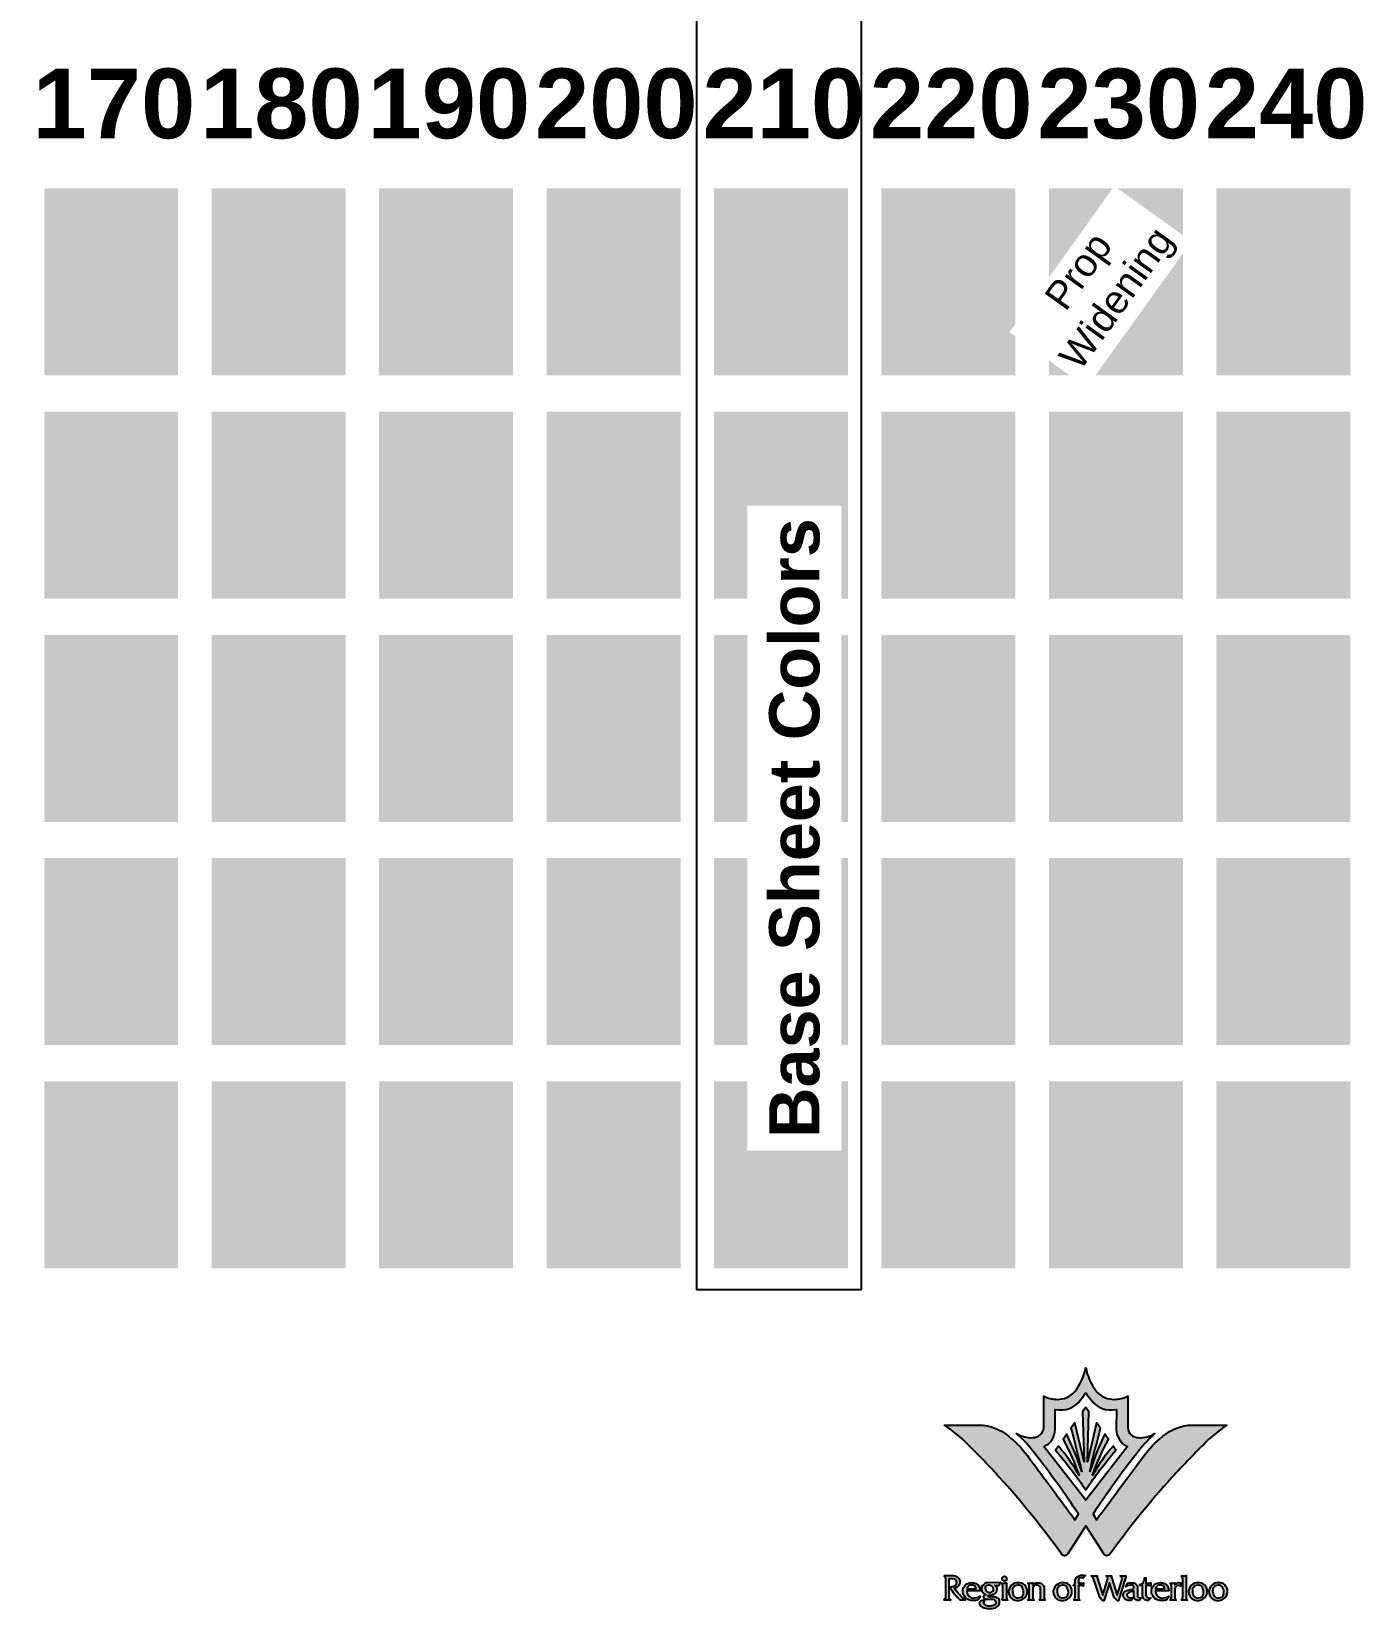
# Model space of a CAD drawing. Header units: inches. Extents: x -10 to 148, y -12 to 104.
# Drawn here: x 99.5 to 147.3, y -10.2 to 46.3 of the extents above; entities that cross this region are included whole.
import ezdxf
from ezdxf.enums import TextEntityAlignment as Align

# ---------------------------------------------------------------- set-up
doc = ezdxf.new("R2010")
doc.units = ezdxf.units.IN
doc.header["$MEASUREMENT"] = 0
for name, color, linetype in [('color blocks', 216, 'Continuous'), ('text', 216, 'Continuous'), ('text-half', 216, 'Continuous'), ('text-open-house', 212, 'Continuous'), ('z-logo', 7, 'Continuous'), ('z-logo-color', 150, 'Continuous'), ('z-logo-text', 210, 'Continuous')]:
    doc.layers.add(name, color=color, linetype=linetype)
doc.styles.get("Standard").update_dxf_attribs({"font": 'arialbd.ttf'})
doc.styles.add('style2', font='arial.ttf', dxfattribs={"height": 1})

# ---------------------------------------------------------------- blocks, each defined once
blk = doc.blocks.new('SWATCH')
at = {"color": 0}
blk.add_solid([(0, 0), (0, 6.7), (4.8, 0), (4.8, 6.7)], dxfattribs=at)
blk = doc.blocks.new('row-logo')
at = {"layer": 'z-logo'}
h = blk.add_hatch(color=256, dxfattribs=at)
edge = h.paths.add_edge_path()
edge.add_arc((69.31629187372128, 89.46491919655918), 18.70596725448263, 189.0268607136525, 219.2086950776208)
edge.add_arc((60.88440464415161, 83.05837734155341), 8.13090173873048, 221.7892941512364, 271.427770333078)
edge.add_arc((60.89352686438639, 86.94027644426038), 12.01183466926514, 270.9228959429635, 294.6953952082989)
edge.add_line((65.912, 76.02702305634325), (65.912, 64.77))
edge.add_arc((69.7004556951212, 65.00958397218196), 3.796023845238956, 183.6185969619624, 271.5781526016553)
edge.add_arc((70.3635660253927, 71.12797052503083), 9.928694810238303, 266.7749656910387, 301.8913747711122)
edge.add_arc((108.3529988657235, 26.35372458679888), 48.91907416365441, 132.0169434249832, 143.5493839662751)
edge.add_arc((310.1394135458381, -134.1633548403684), 306.7366586651032, 141.8254689444947, 146.8020891329392)
edge.add_line((53.46700000000004, 33.78500000000008), (54.694, 31.75))
edge.add_arc((1903.549004152678, -1321.706343372576), 2291.311611238389, 143.1060500955242, 143.7939659005064, ccw=False)
edge.add_arc((101.8285454574794, 32.41512556203456), 37.48481546166055, 130.7015264930445, 145.1221898720267, ccw=False)
edge.add_arc((89.93558153165077, 47.5313812916), 18.28866477382462, 97.51400409632862, 133.3382361218367, ccw=False)
edge.add_line((87.544, 65.663), (101.429, 65.663))
edge.add_arc((126.6745117318727, 26.70831161347967), 46.41986223477, 122.946214092265, 136.1135806464427)
edge.add_arc((324.0708273809879, -175.2693035839254), 328.8194170465546, 134.5927248880304, 137.4834244888567)
edge.add_arc((328.5697902268678, -175.2766122828738), 332.1543266143157, 138.0069663432873, 144.084986321203)
edge.add_arc((58.41949999999995, 20.221332052643), 1.320100880180326, 210.0642513616693, 329.93574863833356, ccw=False)
edge.add_line((57.277, 19.56), (50.842, 29.58754601226994))
edge.add_line((50.842, 29.58754601226994), (44.407, 19.56))
edge.add_arc((43.26450000000005, 20.221332052643), 1.320100880180332, 210.0642513616664, 329.93574863833067, ccw=False)
edge.add_arc((-226.8857902268678, -175.2766122828738), 332.1543266143156, 35.91501367879698, 41.99303365671271)
edge.add_arc((-222.3868273809879, -175.2693035839254), 328.8194170465547, 42.51657551114335, 45.40727511196955)
edge.add_arc((-24.99051173187274, 26.70831161347969), 46.41986223476999, 43.88641935355727, 57.05378590773501)
edge.add_line((0.255, 65.663), (14.14, 65.663))
edge.add_arc((11.74841846834922, 47.53138129159999), 18.28866477382464, 46.6617638781633, 82.48599590367138, ccw=False)
edge.add_arc((-0.1445454574794063, 32.41512556203458), 37.48481546166055, 34.87781012797319, 49.298473506955474, ccw=False)
edge.add_arc((-1801.865004152678, -1321.706343372576), 2291.311611238389, 36.20603409949359, 36.89394990447579, ccw=False)
edge.add_line((46.99, 31.75), (48.21699999999996, 33.78500000000008))
edge.add_arc((-208.4554135458381, -134.1633548403684), 306.7366586651032, 33.19791086706076, 38.17453105550534)
edge.add_arc((-6.668998865723548, 26.35372458679891), 48.91907416365439, 36.45061603372486, 47.9830565750168)
edge.add_arc((31.32043397460729, 71.12797052503082), 9.928694810238287, 238.1086252288878, 273.2250343089613)
edge.add_arc((31.98354430487878, 65.00958397218197), 3.796023845238972, 268.4218473983449, 356.3814030380374)
edge.add_line((35.772, 64.77), (35.772, 76.02702305634325))
edge.add_arc((40.7904731356136, 86.94027644426036), 12.01183466926513, 245.3046047917011, 269.0771040570366)
edge.add_arc((40.79959535584839, 83.05837734155341), 8.13090173873048, 268.572229666922, 318.2107058487636)
edge.add_arc((32.36770812627871, 89.46491919655915), 18.70596725448261, 320.7913049223793, 350.9731392863476)
edge = h.paths.add_edge_path(flags=16)
edge.add_arc((66.40940367775943, 86.33011821366087), 17.94437072051452, 209.8263396340588, 219.7948154688242)
edge.add_arc((59.78403664177051, 79.85638426493591), 8.74120936191959, 214.9810583764556, 283.4134160918141)
edge.add_line((61.81178460523607, 71.35362122545445), (61.77689150547135, 64.17076405394042))
edge.add_arc((68.74138099811697, 64.32732232328058), 6.966248946518486, 181.2877638189983, 245.2690805881232)
edge.add_line((65.827, 58), (50.842, 38.82619848901099))
edge.add_line((50.842, 38.82619848901099), (35.857, 58))
edge.add_arc((32.94261900188303, 64.32732232328058), 6.966248946518496, 294.7309194118768, 358.7122361810017)
edge.add_line((39.90710849452864, 64.17076405394042), (39.87221539476393, 71.35362122545445))
edge.add_arc((41.89996335822948, 79.85638426493591), 8.741209361919596, 256.5865839081859, 325.0189416235444)
edge.add_arc((35.27459632224242, 86.3301182136595), 17.94437072051223, 320.2051845311753, 330.1736603659421)
blk.add_hatch(color=256, dxfattribs=at).paths.add_polyline_path([(49.40199999999999, 49.11000000000003, 0.033584063415115), (44.03173728641809, 62.42906976265431), (42.7319081502763, 60.58849821742545, -0.0383687913001895), (48.43000000000002, 47.71299999999995, 0.04935595671672993), (41.05718864992649, 58.21707802620464), (40.00699999999998, 56.73000000000005, -0.02824281740153226), (50.842, 42.48581881388968, -0.02824281740153228), (61.67700000000001, 56.73000000000009), (60.62681135007352, 58.21707802620462, 0.04935595671672989), (53.25399999999998, 47.71299999999995, -0.03836879130018954), (58.9520918497237, 60.58849821742547), (57.65226271358191, 62.42906976265428, 0.03358406341511494), (52.282, 49.11000000000003, -0.006698265704879441), (56.13096941198944, 64.5832368643164), (54.75337958676941, 66.53391835221007), (51.437, 52.58), (51.95095247216965, 70.50218422753927), (50.88400000000001, 72.01300000000002), (50.79999999999999, 72.01299999999999), (49.73304752783036, 70.50218422753927), (50.247, 52.58), (46.9306204132306, 66.53391835221007), (45.55303058801073, 64.5832368643165, -0.006698265704879466)])
at = {"layer": 'z-logo-color'}
h = blk.add_hatch(color=256, dxfattribs=at)
edge = h.paths.add_edge_path()
edge.add_arc((69.31629187372128, 89.46491919655918), 18.70596725448263, 189.0268607136525, 219.2086950776208)
edge.add_arc((60.88440464415161, 83.05837734155341), 8.13090173873048, 221.7892941512364, 271.427770333078)
edge.add_arc((60.89352686438639, 86.94027644426038), 12.01183466926514, 270.9228959429635, 294.6953952082989)
edge.add_line((65.912, 76.02702305634325), (65.912, 64.77))
edge.add_arc((69.7004556951212, 65.00958397218196), 3.796023845238956, 183.6185969619624, 271.5781526016553)
edge.add_arc((70.3635660253927, 71.12797052503083), 9.928694810238303, 266.7749656910387, 301.8913747711122)
edge.add_arc((108.3529988657235, 26.35372458679888), 48.91907416365441, 132.0169434249832, 143.5493839662751)
edge.add_arc((310.1394135458381, -134.1633548403684), 306.7366586651032, 141.8254689444947, 146.8020891329392)
edge.add_line((53.46700000000004, 33.78500000000008), (54.694, 31.75))
edge.add_arc((1903.549004152678, -1321.706343372576), 2291.311611238389, 143.1060500955242, 143.7939659005064, ccw=False)
edge.add_arc((101.8285454574794, 32.41512556203456), 37.48481546166055, 130.7015264930445, 145.1221898720267, ccw=False)
edge.add_arc((89.93558153165077, 47.5313812916), 18.28866477382462, 97.51400409632862, 133.3382361218367, ccw=False)
edge.add_line((87.544, 65.663), (101.429, 65.663))
edge.add_arc((126.6745117318727, 26.70831161347967), 46.41986223477, 122.946214092265, 136.1135806464427)
edge.add_arc((324.0708273809879, -175.2693035839254), 328.8194170465546, 134.5927248880304, 137.4834244888567)
edge.add_arc((328.5697902268678, -175.2766122828738), 332.1543266143157, 138.0069663432873, 144.084986321203)
edge.add_arc((58.41949999999995, 20.221332052643), 1.320100880180326, 210.0642513616693, 329.93574863833356, ccw=False)
edge.add_line((57.277, 19.56), (50.842, 29.58754601226994))
edge.add_line((50.842, 29.58754601226994), (44.407, 19.56))
edge.add_arc((43.26450000000005, 20.221332052643), 1.320100880180332, 210.0642513616664, 329.93574863833067, ccw=False)
edge.add_arc((-226.8857902268678, -175.2766122828738), 332.1543266143156, 35.91501367879698, 41.99303365671271)
edge.add_arc((-222.3868273809879, -175.2693035839254), 328.8194170465547, 42.51657551114335, 45.40727511196955)
edge.add_arc((-24.99051173187274, 26.70831161347969), 46.41986223476999, 43.88641935355727, 57.05378590773501)
edge.add_line((0.255, 65.663), (14.14, 65.663))
edge.add_arc((11.74841846834922, 47.53138129159999), 18.28866477382464, 46.6617638781633, 82.48599590367138, ccw=False)
edge.add_arc((-0.1445454574794063, 32.41512556203458), 37.48481546166055, 34.87781012797319, 49.298473506955474, ccw=False)
edge.add_arc((-1801.865004152678, -1321.706343372576), 2291.311611238389, 36.20603409949359, 36.89394990447579, ccw=False)
edge.add_line((46.99, 31.75), (48.21699999999996, 33.78500000000008))
edge.add_arc((-208.4554135458381, -134.1633548403684), 306.7366586651032, 33.19791086706076, 38.17453105550534)
edge.add_arc((-6.668998865723548, 26.35372458679891), 48.91907416365439, 36.45061603372486, 47.9830565750168)
edge.add_arc((31.32043397460729, 71.12797052503082), 9.928694810238287, 238.1086252288878, 273.2250343089613)
edge.add_arc((31.98354430487878, 65.00958397218197), 3.796023845238972, 268.4218473983449, 356.3814030380374)
edge.add_line((35.772, 64.77), (35.772, 76.02702305634325))
edge.add_arc((40.7904731356136, 86.94027644426036), 12.01183466926513, 245.3046047917011, 269.0771040570366)
edge.add_arc((40.79959535584839, 83.05837734155341), 8.13090173873048, 268.572229666922, 318.2107058487636)
edge.add_arc((32.36770812627871, 89.46491919655915), 18.70596725448261, 320.7913049223793, 350.9731392863476)
edge = h.paths.add_edge_path(flags=16)
edge.add_arc((66.40940367775943, 86.33011821366087), 17.94437072051452, 209.8263396340588, 219.7948154688242)
edge.add_arc((59.78403664177051, 79.85638426493591), 8.74120936191959, 214.9810583764556, 283.4134160918141)
edge.add_line((61.81178460523607, 71.35362122545445), (61.77689150547135, 64.17076405394042))
edge.add_arc((68.74138099811697, 64.32732232328058), 6.966248946518486, 181.2877638189983, 245.2690805881232)
edge.add_line((65.827, 58), (50.842, 38.82619848901099))
edge.add_line((50.842, 38.82619848901099), (35.857, 58))
edge.add_arc((32.94261900188303, 64.32732232328058), 6.966248946518496, 294.7309194118768, 358.7122361810017)
edge.add_line((39.90710849452864, 64.17076405394042), (39.87221539476393, 71.35362122545445))
edge.add_arc((41.89996335822948, 79.85638426493591), 8.741209361919596, 256.5865839081859, 325.0189416235444)
edge.add_arc((35.27459632224242, 86.3301182136595), 17.94437072051223, 320.2051845311753, 330.1736603659421)
blk.add_hatch(color=256, dxfattribs=at).paths.add_polyline_path([(49.40199999999999, 49.11000000000003, 0.033584063415115), (44.03173728641809, 62.42906976265431), (42.7319081502763, 60.58849821742545, -0.0383687913001895), (48.43000000000002, 47.71299999999995, 0.04935595671672993), (41.05718864992649, 58.21707802620464), (40.00699999999998, 56.73000000000005, -0.02824281740153226), (50.842, 42.48581881388968, -0.02824281740153228), (61.67700000000001, 56.73000000000009), (60.62681135007352, 58.21707802620462, 0.04935595671672989), (53.25399999999998, 47.71299999999995, -0.03836879130018954), (58.9520918497237, 60.58849821742547), (57.65226271358191, 62.42906976265428, 0.03358406341511494), (52.282, 49.11000000000003, -0.006698265704879441), (56.13096941198944, 64.5832368643164), (54.75337958676941, 66.53391835221007), (51.437, 52.58), (51.95095247216965, 70.50218422753927), (50.88400000000001, 72.01300000000002), (50.79999999999999, 72.01299999999999), (49.73304752783036, 70.50218422753927), (50.247, 52.58), (46.9306204132306, 66.53391835221007), (45.55303058801073, 64.5832368643165, -0.006698265704879466)])
at = {"layer": 'z-logo-text'}
h = blk.add_hatch(color=256, dxfattribs=at)
h.paths.add_polyline_path([(4.47955600366248, 9.365424378516934, -0.3212514801526701), (3.289128570763977, 7.794242578490297, -0.0287974358557037), (2.204288644892524, 7.544757463156401, 0.08574856221052317), (5.773584154954364, 3.04307642496082), (7.755357558630116, 3.036799439759166, -0.1014765711504366), (3.813072459415539, 7.270551777587229, 0.2706799776128604), (5.736935674380788, 8.868839734654188, 0.1213234019986158), (5.843533415234276, 9.857411313024187, 0.2292235520972323), (4.993104483830792, 11.14219113760592, 0.124058124085146), (3.147287103006988, 11.69012603608198, -0.007343956352781221), (-0.01282912470941211, 11.69012603608198, -0.2381179330327567), (0.5772435136041736, 10.75310597921304), (0.577243513604174, 4.091449616918197, -0.3378723289899922), (-0.03373792570512457, 3.048246290586849), (2.46487437933693, 3.046021945236412, -0.2456366218903362), (1.965521355900933, 3.780692131899372), (1.965521355900932, 10.75310597921305), (3.163198737577829, 10.75793316102619, -0.4414956529617117)])
h.paths.add_polyline_path([(8.223777743176013, 6.265046380946842), (12.97656856187911, 6.265046380946842, 0.05549591183384539), (12.9408109831843, 7.048089612862539, 0.2094849532429722), (11.44936971311978, 8.977398137803931, 0.06661245974278199), (10.04566035334204, 9.258024821351686, 0.4254883820393122), (6.782036121979033, 6.276366283473366, 0.3976508802641438), (9.817557748039631, 2.891306850219793), (11.34409154125672, 2.891306850219793, 0.3902580476602149), (12.97590380753951, 4.417214479785999, -0.1667098168510302), (10.49103883320963, 3.735458658046899, -0.403856297312951)])
h.paths.add_polyline_path([(8.301461230479845, 7.041562642528646, -0.2804822260544181), (8.978974516077757, 8.074268080463328, -0.2825784673716077), (10.88563725015632, 8.154592506715094, -0.231488604464034), (11.58636362476375, 7.041562642528645)], flags=16)
h.paths.add_polyline_path([(16.06572474876577, 4.743430228834825, 0.09097088227626984), (18.04378125554945, 5.21008755426621, 0.2879097170761138), (19.12919316533163, 6.806830853446596, 0.2582235557915591), (18.28345034539865, 8.373426427814024, 0.1358495177148477), (19.73015367852861, 8.238999487735697, 0.10344285354481), (20.25018072738311, 9.248594692005781), (15.75076070895432, 9.236339774838427, 0.2020380460395667), (13.89585634413811, 8.265711975608125, 0.407067155587508), (14.11900536998013, 5.589022938345011, 0.06089561429589611), (15.09661051130621, 4.930472443334653, 0.2691393016834001), (14.14791058744896, 4.277004793481353, 0.279546162796046), (14.75833760002939, 3.378150700531477), (16.93669690852352, 3.378150700531478, -0.1797230606647219), (18.2265146030764, 2.966047178044391, -0.1856333012797934), (18.69489171563743, 2.182553865821064, -0.3436082413012968), (18.0202937708882, 1.134256590336235, -0.1210880483394723), (16.28475091216996, 0.8551385018392921, -0.2048729600639896), (14.45623310791831, 1.494857145196052, -0.4684631556774581), (14.67826738260004, 2.87221047061459), (13.69000599126014, 2.872169975475003, 0.396229938775802), (12.70391235568917, 1.795092743847051, 0.2060122285081961), (13.69587884133421, 0.5095642628538997, 0.1057343180270997), (15.37153537616666, -0.002473003924905015), (17.34377228122231, -0.002473003924905015, 0.150974691841364), (19.4458086994992, 0.883001978430342, 0.2330266816956157), (19.99251688515034, 2.189774290236786), (20.00066020111103, 2.589945043457988, 0.2842010762599492), (19.23796528841319, 3.711610244325386, 0.09690529191589813), (17.86117109992318, 4.153540955470817), (16.05897479645478, 4.159163332885671, -0.9731858785743779)])
h.paths.add_polyline_path([(14.80605925082354, 7.122486638608135, -0.4424938430888498), (15.90674183584957, 8.362534847012654, -0.3189628290724995), (17.50735281654811, 7.679013356600342, -0.2346721298790377), (17.75479956229088, 6.545347693099407, -0.2808478244023968), (16.49694519613109, 5.679639577038605, -0.4003482586579593)], flags=16)
h.paths.add_polyline_path([(22.46315605637222, 9.229720934934107, -0.06730451329088555), (21.17806543685584, 9.094734920167497), (20.7139717277671, 9.094734920167497, -0.2049274252235284), (21.17806543685583, 7.880532281299054), (21.17806543685583, 4.047888934826744, -0.2241209793688591), (20.72545176714158, 3.029840524794976), (22.90089693959783, 3.029840524794976, -0.2539531019015664), (22.46315605637221, 3.740634380116149)])
h.paths.add_polyline_path([(22.5642582628909, 10.65636067312562, 1), (20.85018260364668, 10.65636067312562, 1)])
h.paths.add_polyline_path([(23.1975114102554, 6.027112453812295, 0.2557232595486947), (24.47077229407278, 3.481635727536912, 0.3012374131277114), (28.44133550675298, 3.397902859635935, 0.2570447628888429), (29.89888394398417, 6.043858906511475, 0.1997147267308526), (28.91043159013805, 8.421870098453267, 0.220772131420416), (26.64871835247453, 9.242451317421967, 0.4133129020100775)])
h.paths.add_polyline_path([(26.48118399395088, 8.32139077785314, -0.3319022569843945), (28.05600660262974, 7.618035332183752, -0.1046225072107508), (28.59211636918371, 5.893139824877066, -0.7456280924991748), (25.102, 4.489999999999998), (25.09064923988859, 4.46968248083917, -0.1156578639495693), (24.55453947333461, 6.194577988145861, -0.444768556684856)], flags=16)
h.paths.add_polyline_path([(30.59096309052842, 4.047888934826744, -0.2241209793688591), (30.13834942081417, 3.029840524794976), (32.31379459327042, 3.029840524794976, -0.2539531019015667), (31.8760537100448, 3.740634380116149), (31.87605371004481, 7.235724748734612, -0.410353330579576), (33.23880462425779, 8.366121789625396, -0.08401974484029186), (33.83397180489124, 8.295898180877142, -0.2998031871753663), (34.69216092243209, 7.112810919336255), (34.69216092243209, 4.047888934826744, -0.2241209793688586), (34.23954725271784, 3.029840524794976), (36.41499242517409, 3.029840524794976, -0.2539531019015667), (35.97725154194848, 3.740634380116149), (35.97725154194848, 7.39225578950686, 0.2710948989601527), (35.0234522565284, 8.895311266372659, 0.09139149054767229), (33.65900858319089, 9.238601861541134, 0.2661626357969136), (31.8760537100448, 8.357180422511505), (31.8760537100448, 9.229720934934107, -0.06730451329088555), (30.59096309052842, 9.094734920167497), (30.12686938143969, 9.094734920167497, -0.2049274252235286), (30.59096309052842, 7.880532281299054)])
h.paths.add_polyline_path([(40.49160308139079, 3.481635727536912, 0.3012374131277114), (44.46216629407098, 3.397902859635935, 0.2570447628888429), (45.91971473130218, 6.043858906511475, 0.1997147267308526), (44.93126237745605, 8.421870098453267, 0.220772131420416), (42.66954913979254, 9.242451317421967, 0.4133129020100775), (39.21834219757341, 6.027112453812295, 0.2557232595486947)])
h.paths.add_polyline_path([(40.57537026065262, 6.194577988145795, -0.4447685566848668), (42.50201478126889, 8.32139077785314, -0.3319022569843949), (44.07683738994775, 7.618035332183757, -0.1046225072107519), (44.61294715650172, 5.893139824877049, -0.7456280924991708), (41.122830787318, 4.489999999999998), (41.1114800272066, 4.46968248083917, -0.115657863949565)], flags=16)
h.paths.add_polyline_path([(48.28162093579233, 8.207860135673798), (49.3345486648776, 8.207860135673798, -0.1730076105124689), (50.0389856282892, 7.957275808988783), (50.0389856282892, 9.15601716180186, -0.06989112522095527), (49.37771801104674, 9.061201519629549), (48.28162093579232, 9.061201519629547), (48.28162093579233, 10.39867942212718, -0.3573705995200792), (48.95431588193836, 11.00744708633502, -0.1385708951745616), (49.8343930978499, 10.80142252331956), (50.79822363769951, 11.84589431765799, 0.07018380191256048), (49.77357123840505, 11.94397838097195, 0.1535870953308978), (48.38933372900879, 11.69949552345266, 0.07328911416843144), (47.57752530788044, 11.1637135991557, 0.1939267293202294), (47.06667951946082, 10.04247359725403), (47.06667951946082, 9.75826692175184, -0.2103523283756467), (46.36409984469412, 8.20653749591574), (46.99653031627593, 8.197490556199163), (46.99653031627594, 4.047888934826744, -0.2241209793688586), (46.54391664656168, 3.029840524794976), (48.71936181901793, 3.029840524794976, -0.2539531019015667), (48.28162093579232, 3.740634380116149)])
h.paths.add_polyline_path([(55.7726938320976, 4.269536213162499, 0.1550865895623794), (57.01902396430376, 2.795450623988025, 0.6701273750351346), (57.49221874703539, 2.989327312772835), (59.3626258281126, 9.232587695278234), (60.96059874535591, 4.2695362131625, 0.1550865895623787), (62.20692887756206, 2.795450623988031, 0.4386795077049888), (62.63016052594724, 2.821672334944913), (65.08035451201395, 10.94109458587748, 0.1102059364649996), (65.17342117204385, 11.69012603608198), (63.17694160264966, 11.69012603608198, -0.4407407739571696), (63.82672134924769, 10.19325745096492), (62.13799334077221, 4.764231452764092), (60.18923259059596, 10.82455491850337, -0.0698088710589078), (60.11958308267595, 11.69012603608198), (58.14619190437708, 11.69012603608198, -0.4021679412780836), (58.67860229947712, 10.42393992755689), (56.9684539673807, 4.715609672607131), (54.97826135688663, 11.05536197808739, -0.1099346755176712), (54.88699926821056, 11.69012603608198), (52.81690756829016, 11.69012603608198, -0.1819024934654999), (53.60220542284117, 10.70436597346672)])
h = blk.add_hatch(color=256, dxfattribs=at)
h.paths.add_polyline_path([(69.42329295355296, 7.345745409213151, 0.336113132067369), (68.08614487050185, 9.15773326925946, 0.08881744717526012), (65.95419683281628, 9.109073072316432), (65.10412015563753, 7.759505203056079, -0.2026362642721935), (67.56437476167308, 8.288455536864573, -0.3762631155500839), (68.12552049592404, 7.450844197751229, -0.4095689342602357), (67.57014130586695, 6.822499464282777, 0.09013095194449211), (64.98418817164232, 6.156175097439982, 0.2683330415121515), (64.25617162839654, 4.772612718753461, 0.3577380121488109), (65.94565186074408, 2.873465014068273), (67.10896822049028, 2.873465014068273), (67.98681394577761, 3.929422317921961, -0.1685107454474678), (66.24611871382278, 3.887371036754703, -0.3431560468411002), (65.61508040107992, 4.80988577491824, -0.23408296321746), (66.00159122456364, 5.527397394631802, -0.05051713811640363), (68.13005329522474, 6.189715750838732), (68.13005329522474, 4.501420999792231, 0.3905565404979169), (69.44490725867729, 2.875316709729589), (69.93043656168904, 2.875316709729588), (70.57687463392423, 3.818379809940939), (70.19684652447319, 3.818379809940939, -0.4689986245414899), (69.41538824373009, 4.646553294938332)])
h.paths.add_polyline_path([(72.39890837635012, 8.2078601356738), (73.46068224945569, 8.207860135673798, -0.1700787105562347), (74.17925332817612, 7.957275808988783), (74.17925332817612, 9.15601716180186, -0.06989112522095527), (73.51798571093366, 9.061201519629549), (72.39890837635012, 9.061201519629545), (72.39890837635012, 11.00958929936587), (71.89189027173086, 11.00958929936587, -0.08618814125371678), (71.71377767469039, 9.85238649075369, -0.1985520395593852), (71.26462392029053, 9.047337474701685, -0.09948265352158037), (70.25636658588637, 8.63707214949605), (70.25636658588637, 8.20946019735828), (71.21563510977427, 8.209460197358283), (71.21563510977427, 4.526412343498151, 0.4294982088588541), (73.01561154940816, 2.882918312275154), (73.38974861714189, 2.882918312275154), (74.12103355878105, 3.79132663907829, -0.5048445598991965), (72.39890837635011, 4.855925525131936)])
h.paths.add_polyline_path([(75.80640975385893, 6.265046380946842), (80.55920057256202, 6.265046380946842, 0.05549591183384156), (80.52344299386722, 7.048089612862485, 0.2094849532429793), (79.03200172380267, 8.977398137803943, 0.06661245974277963), (77.62829236402497, 9.258024821351682, 0.4254883820393158), (74.36466813266198, 6.276366283473316, 0.397650880264137), (77.40018975872255, 2.891306850219793), (78.92672355193963, 2.891306850219793, 0.390258047660214), (80.55853581822242, 4.417214479785994, -0.166709816851021), (78.07367084389269, 3.735458658046888, -0.4038562973129677)])
h.paths.add_polyline_path([(75.88409324116276, 7.041562642528646, -0.2804822260544211), (76.56160652676068, 8.074268080463334, -0.2825784673716377), (78.46826926083942, 8.154592506714984, -0.2314886044639959), (79.16899563544666, 7.041562642528645)], flags=16)
h.paths.add_polyline_path([(81.51636323783401, 4.047888934826744, -0.2241209793688597), (81.06374956811976, 3.029840524794975), (83.23919474057601, 3.029840524794976, -0.2539531019015667), (82.8014538573504, 3.740634380116149), (82.8014538573504, 7.004814209963304, -0.5944177370327909), (84.75444186654641, 8.033854535563165), (84.75444186654641, 9.224257516052246, 0.2802196087798845), (82.8014538573504, 8.479795272869241), (82.8014538573504, 9.229720934934106, -0.06730451329088553), (81.51636323783401, 9.094734920167497), (81.05226952874528, 9.094734920167497, -0.2049274252235282), (81.51636323783401, 7.880532281299054)])
h.paths.add_polyline_path([(86.86953083891848, 11.83504081437593, -0.06730451329088553), (85.5844402194021, 11.70005479960932), (85.12034651031337, 11.70005479960932, -0.2049274252235282), (85.5844402194021, 10.48585216074088), (85.5844402194021, 4.047888934826744, -0.2241209793688597), (85.13182654968784, 3.029840524794976), (87.3072717221441, 3.029840524794977, -0.2539531019015667), (86.86953083891848, 3.740634380116149)])
h.paths.add_polyline_path([(87.69897859325465, 6.027112453812295, 0.2557232595486947), (88.97223947707204, 3.481635727536912, 0.3012374131277114), (92.94280268975223, 3.397902859635935, 0.2570447628888429), (94.40035112698342, 6.043858906511475, 0.1997147267308526), (93.4118987731373, 8.421870098453267, 0.220772131420416), (91.15018553547378, 9.242451317421967, 0.4133129020100775)])
h.paths.add_polyline_path([(90.98265117695013, 8.32139077785314, -0.3319022569843953), (92.55747378562899, 7.618035332183752, -0.1046225072107509), (93.09358355218296, 5.893139824877064, -0.7456280924991748), (89.60346718299925, 4.489999999999998), (89.59211642288784, 4.46968248083917, -0.1156578639495902), (89.05600665633384, 6.194577988146186, -0.4447685566848041)], flags=16)
h.paths.add_polyline_path([(94.96423901053555, 6.027112453812295, 0.2557232595486947), (96.23749989435294, 3.481635727536912, 0.3012374131277114), (100.2080631070331, 3.397902859635935, 0.2570447628888429), (101.6656115442643, 6.043858906511475, 0.1997147267308526), (100.6771591904182, 8.421870098453267, 0.220772131420416), (98.41544595275468, 9.242451317421967, 0.4133129020100775)])
h.paths.add_polyline_path([(98.24791159423103, 8.32139077785314, -0.3319022569843953), (99.82273420290988, 7.618035332183752, -0.1046225072107509), (100.3588439694639, 5.893139824877064, -0.7456280924991748), (96.86872760028015, 4.489999999999998), (96.85737684016874, 4.46968248083917, -0.1156578639495902), (96.32126707361473, 6.194577988146186, -0.4447685566848041)], flags=16)
at = {"layer": 'z-logo'}
for points in [[(50.84199999999999, 86.52999999999996, 0.1324597357081916), (54.82200000000002, 77.63999999999999, 0.2200402654898421), (61.087, 74.92999999999999, 0.1041007146110391), (65.912, 76.02702305634325), (65.912, 64.77, 0.4038209618923403), (69.80499999999999, 61.215, 0.1544347249295742), (75.60900000000001, 62.69800000000001, 0.05036227882073872), (69.00399999999999, 55.41799999999999, 0.02171801560612551), (53.46700000000004, 33.78500000000008), (54.694, 31.75, -0.003001607957791948), (71.07700000000025, 53.84999999999991, -0.063005185647072), (77.384, 60.83300000000001, -0.1575983642017444), (87.544, 65.663), (101.429, 65.663, 0.05751677471953023), (93.21900000000001, 58.88800000000001, 0.01261372533967984), (81.70400000000004, 46.94800000000001, 0.02652658442459697), (59.56199999999993, 19.56000000000006, -0.5766029125053646), (57.277, 19.56), (50.842, 29.58754601226994), (44.407, 19.56, -0.5766029125053646), (42.12200000000007, 19.56000000000006, 0.02652658442459697), (19.97999999999996, 46.94800000000001, 0.01261372533967984), (8.46499999999999, 58.88800000000001, 0.05751677471953023), (0.255, 65.663), (14.14, 65.663, -0.1575983642017444), (24.3, 60.83300000000001, -0.063005185647072), (30.60699999999974, 53.84999999999991, -0.003001607957791948), (46.99, 31.75), (48.21699999999996, 33.78500000000008, 0.02171801560612551), (32.68000000000001, 55.41799999999999, 0.05036227882073872), (26.075, 62.69800000000001, 0.1544347249295742), (31.879, 61.215, 0.4038209618923403), (35.772, 64.77), (35.772, 76.02702305634325, 0.1041007146110391), (40.597, 74.92999999999999, 0.2200402654898421), (46.86199999999998, 77.63999999999999, 0.1324597357081916)], [(50.84199999999999, 77.40507573258881, 0.04352313140720049), (52.622, 74.845, 0.3077947258447682), (61.81178460523607, 71.35362122545445), (61.77689150547135, 64.17076405394042, 0.2866571639552742), (65.827, 58), (50.842, 38.82619848901099), (35.857, 58, 0.2866571639552742), (39.90710849452864, 64.17076405394042), (39.87221539476393, 71.35362122545445, 0.3077947258447682), (49.062, 74.845, 0.04352313140720593), (50.84199999999999, 77.40507573258881, 3.68544449350822)], [(50.8, 72.013), (49.73304752783036, 70.50218422753927), (50.247, 52.58), (46.93062041323059, 66.53391835221007), (45.55303058801073, 64.5832368643165, -0.006698265704879465), (49.40199999999999, 49.11000000000003, 0.03358406341511494), (44.03173728641809, 62.42906976265428), (42.7319081502763, 60.58849821742545, -0.0383687913001895), (48.43000000000002, 47.71299999999995, 0.04935595671672991), (41.05718864992648, 58.21707802620462), (40.00699999999998, 56.73000000000005, -0.02824281740153226), (50.842, 42.48581881388968, -0.02824281740153226), (61.67700000000002, 56.73000000000005), (60.62681135007352, 58.21707802620462, 0.04935595671672991), (53.25399999999998, 47.71299999999995, -0.0383687913001895), (58.95209184972369, 60.58849821742545), (57.65226271358191, 62.42906976265428, 0.03358406341511494), (52.282, 49.11000000000003, -0.006698265704879465), (56.13096941198927, 64.5832368643165), (54.75337958676941, 66.53391835221007), (51.437, 52.58), (51.95095247216964, 70.50218422753927), (50.884, 72.013)]]:
    blk.add_lwpolyline(points, format="xyb", close=True, dxfattribs=at)
at = {"layer": 'z-logo-text'}
for points in [[(-0.01282912470941211, 11.69012603608198, -0.2381179330327562), (0.5772435136041736, 10.75310597921305), (0.577243513604174, 4.091449616918197, -0.3378723289899921), (-0.03373792570512446, 3.048246290586849), (2.46487437933693, 3.046021945236412, -0.2456366218903361), (1.965521355900933, 3.780692131899372), (1.965521355900932, 10.75310597921305), (3.163198737577829, 10.75793316102619, -0.4414956529617115), (4.47955600366248, 9.365424378516934, -0.3212514801526701), (3.289128570763977, 7.794242578490297, -0.0287974358557037), (2.204288644892524, 7.544757463156401, 0.08574856221052325), (5.773584154954369, 3.04307642496082), (7.755357558630116, 3.036799439759166, -0.1014765711504366), (3.813072459415539, 7.270551777587229, 0.2706799776128605), (5.736935674380788, 8.868839734654188, 0.1213234019986158), (5.843533415234276, 9.857411313024187, 0.2292235520972322), (4.993104483830792, 11.14219113760592, 0.124058124085146), (3.147287103006988, 11.69012603608198, -0.007343956352781221)], [(49.3364618266217, 8.207860135673798), (48.28162093579233, 8.207860135673798), (48.28162093579232, 3.740634380116149, 0.2539531019015667), (48.71936181901793, 3.029840524794976), (46.54391664656168, 3.029840524794976, 0.2241209793688586), (46.99653031627594, 4.047888934826744), (46.99653031627594, 8.197490556199163), (46.36409984469412, 8.20653749591574, 0.2103523283756467), (47.06667951946082, 9.75826692175184), (47.06667951946082, 10.04247359725403, -0.1939267293202494), (47.57752530788053, 11.16371359915578, -0.07328911416842251), (48.3893337290088, 11.69949552345267, -0.1535870953308969), (49.77357123840505, 11.94397838097195, -0.07018380191256048), (50.79822363769951, 11.84589431765799), (49.8343930978499, 10.80142252331956, 0.1385708951745747), (48.95431588193827, 11.00744708633502, 0.3573705995200457), (48.28162093579233, 10.39867942212718), (48.28162093579233, 9.061201519629547), (49.37771801104674, 9.061201519629549, 0.06989112522095528), (50.0389856282892, 9.15601716180186), (50.0389856282892, 7.957275808988783, 0.1725649513291945), (49.3364618266217, 8.207860135673798, -1434.696551225086)], [(65.08035451201395, 10.94109458587748), (62.63016052594724, 2.821672334944913, -0.4386795077049988), (62.20692887756206, 2.795450623988039, -0.1550865895623778), (60.96059874535591, 4.2695362131625), (59.36262582811259, 9.232587695278223), (57.49221874703539, 2.989327312772835, -0.6701273750351608), (57.01902396430375, 2.795450623988039, -0.1550865895623776), (55.7726938320976, 4.269536213162499), (53.60220542284117, 10.70436597346672, 0.1819024934654998), (52.81690756829016, 11.69012603608198), (54.88699926821056, 11.69012603608198, 0.1099346755176712), (54.97826135688663, 11.05536197808739), (56.96845396738069, 4.715609672607112), (58.67860229947712, 10.42393992755689, 0.4021679412780835), (58.14619190437708, 11.69012603608198), (60.11958308267595, 11.69012603608198, 0.0698088710589078), (60.18923259059596, 10.82455491850337), (62.13799334077222, 4.764231452764095), (63.82672134924769, 10.19325745096492, 0.4407407739571696), (63.17694160264966, 11.69012603608198), (65.17342117204385, 11.69012603608198, -0.1102059364649996)], [(85.5844402194021, 10.48585216074088, 0.2049274252235281), (85.12034651031337, 11.70005479960932), (85.5844402194021, 11.70005479960932, 0.06730451329088555), (86.86953083891848, 11.83504081437593), (86.86953083891848, 3.740634380116149, 0.2539531019015667), (87.3072717221441, 3.029840524794977), (85.13182654968784, 3.029840524794976, 0.2241209793688598), (85.5844402194021, 4.047888934826744)], [(11.34409154125672, 2.891306850219793), (9.817557748039631, 2.891306850219793, -0.3976508802641419), (6.782036121979047, 6.276366283473357, -0.4254883820393118), (10.04566035334205, 9.258024821351682, -0.0666124597427817), (11.44936971311978, 8.977398137803931, -0.2094849532429706), (12.94081098318429, 7.048089612862557, -0.05549591183384673), (12.97656856187911, 6.265046380946842), (8.223777743176015, 6.265046380946842, 0.4038562973129591), (10.4910388332097, 3.735458658046894, 0.1667098168510257), (12.97590380753951, 4.417214479785999, -0.3902580476602148)], [(11.58636362476375, 7.041562642528645, 0.2314886044640329), (10.88563725015632, 8.15459250671509, 0.2825784673716089), (8.978974516077756, 8.074268080463327, 0.2804822260544174), (8.301461230479845, 7.041562642528646)], [(12.70391235568917, 1.795092743847051, 0.2060122285081961), (13.69587884133421, 0.5095642628538997, 0.1057343180270997), (15.37153537616666, -0.002473003924905015), (17.34377228122231, -0.002473003924905015, 0.1509746918413641), (19.4458086994992, 0.883001978430342, 0.23302668169562), (19.99251688515034, 2.189774290236812), (20.00066020111103, 2.589945043457988, 0.2842010762599492), (19.23796528841319, 3.711610244325386, 0.09690529191589789), (17.86117109992318, 4.153540955470817), (16.05897479645478, 4.159163332885671, -0.9731858785743691), (16.06572474876577, 4.743430228834825, 0.09097088227626986), (18.04378125554945, 5.21008755426621, 0.2879097170761138), (19.12919316533163, 6.806830853446596, 0.2582235557915593), (18.28345034539865, 8.373426427814024, 0.1358495177148477), (19.73015367852861, 8.238999487735697, 0.10344285354481), (20.25018072738311, 9.248594692005781), (15.75076070895432, 9.236339774838427, 0.2020380460395667), (13.89585634413811, 8.265711975608125, 0.4070671555875081), (14.11900536998013, 5.589022938345011, 0.06089561429589611), (15.09661051130621, 4.930472443334653, 0.2691393016834001), (14.14791058744896, 4.277004793481353, 0.279546162796046), (14.75833760002939, 3.378150700531477), (16.93669690852352, 3.378150700531478, -0.1797230606647219), (18.2265146030764, 2.966047178044391, -0.1856333012797933), (18.69489171563743, 2.182553865821064, -0.3436082413012968), (18.0202937708882, 1.134256590336235, -0.1210880483394722), (16.28475091216996, 0.8551385018392921, -0.2048729600639896), (14.45623310791831, 1.494857145196052, -0.4684631556774579), (14.67826738260004, 2.87221047061459), (13.69000599126014, 2.872169975475003, 0.396229938775802)], [(17.50735281654812, 7.679013356600336, 0.3189628290725018), (15.90674183584957, 8.362534847012654, 0.4424938430888103), (14.80605925082353, 7.12248663860828, 0.4003482586579857), (16.49694519613109, 5.679639577038615, 0.280847824402396), (17.75479956229088, 6.545347693099416, 0.2346721298790344)], [(20.72545176714158, 3.029840524794976, 0.2241209793688591), (21.17806543685583, 4.047888934826744), (21.17806543685583, 7.880532281299054, 0.2049274252235284), (20.7139717277671, 9.094734920167497), (21.17806543685584, 9.094734920167497, 0.06730451329088555), (22.46315605637222, 9.229720934934107), (22.46315605637221, 3.740634380116149, 0.2539531019015664), (22.90089693959783, 3.029840524794976)], [(28.44133550675298, 3.397902859635935, 0.2570447628888429), (29.89888394398417, 6.043858906511475, 0.1997147267308526), (28.91043159013805, 8.421870098453267, 0.220772131420416), (26.64871835247453, 9.242451317421967, 0.4133129020100775), (23.1975114102554, 6.027112453812295, 0.2557232595486947), (24.47077229407278, 3.481635727536912, 0.3012374131277114)], [(25.102, 4.489999999999998, 0.7456280924991753), (28.59211636918371, 5.893139824877068, 0.1046225072107506), (28.05600660262974, 7.618035332183751, 0.3319022569843955), (26.48118399395088, 8.32139077785314, 0.4447685566848569), (24.55453947333461, 6.194577988145852, 0.1156578639495687), (25.09064923988859, 4.46968248083917)], [(36.41499242517409, 3.029840524794976), (34.23954725271784, 3.029840524794976, 0.2241209793688586), (34.69216092243209, 4.047888934826744), (34.69216092243209, 7.112810919336255, 0.299803187175368), (33.83397180489123, 8.295898180877145, 0.08401974484028979), (33.2388046242578, 8.366121789625396, 0.4103533305795778), (31.87605371004481, 7.235724748734612), (31.8760537100448, 3.740634380116149, 0.2539531019015667), (32.31379459327042, 3.029840524794976), (30.13834942081417, 3.029840524794976, 0.2241209793688591), (30.59096309052842, 4.047888934826744), (30.59096309052842, 7.880532281299054, 0.2049274252235286), (30.12686938143969, 9.094734920167497), (30.59096309052842, 9.094734920167497, 0.06730451329088555), (31.8760537100448, 9.229720934934107), (31.8760537100448, 8.357180422511505, -0.2661626357968669), (33.65900858319054, 9.238601861541156, -0.09139149054769491), (35.0234522565284, 8.895311266372659, -0.2710948989601527), (35.97725154194848, 7.39225578950686), (35.97725154194848, 3.740634380116149, 0.2539531019015667)], [(44.46216629407098, 3.397902859635935, 0.2570447628888429), (45.91971473130218, 6.043858906511475, 0.1997147267308526), (44.93126237745605, 8.421870098453267, 0.220772131420416), (42.66954913979254, 9.242451317421967, 0.4133129020100775), (39.21834219757341, 6.027112453812295, 0.2557232595486947), (40.49160308139079, 3.481635727536912, 0.3012374131277114)], [(41.122830787318, 4.489999999999998, 0.7456280924991753), (44.61294715650172, 5.893139824877068, 0.1046225072107506), (44.07683738994774, 7.618035332183751, 0.3319022569843955), (42.50201478126888, 8.32139077785314, 0.4447685566848569), (40.57537026065261, 6.194577988145852, 0.1156578639495687), (41.1114800272066, 4.46968248083917)], [(67.1089682204903, 2.873465014068273), (65.94565186074408, 2.873465014068273, -0.3577380121488182), (64.25617162839654, 4.772612718753515, -0.26833304151214), (64.9841881716423, 6.156175097439978, -0.09023945285027826), (67.57334758984553, 6.822731340518345, 0.4079997841054288), (68.12552049592404, 7.450844197751252, 0.3762631155500697), (67.5643747616731, 8.288455536864571, 0.2026362642721947), (65.10412015563753, 7.759505203056079), (65.95419683281628, 9.109073072316432, -0.08881744717526072), (68.08614487050187, 9.157733269259456, -0.3361131320673669), (69.42329295355296, 7.345745409213151), (69.41538824373009, 4.646553294938332, 0.4689986245414899), (70.19684652447319, 3.818379809940939), (70.57687463392423, 3.818379809940939), (69.93043656168905, 2.875316709729588), (69.44490725867729, 2.875316709729589, -0.3905565404979169), (68.13005329522474, 4.501420999792231), (68.13005329522474, 6.189715750838732, 0.05051713811640363), (66.00159122456364, 5.527397394631802, 0.2340829632174818), (65.61508040107991, 4.809885774918171, 0.3431560468410845), (66.2461187138228, 3.887371036754702, 0.1685107454474663), (67.98681394577761, 3.929422317921961)], [(78.92672355193963, 2.891306850219793), (77.40018975872255, 2.891306850219793, -0.3976508802641419), (74.36466813266196, 6.276366283473357, -0.4254883820393118), (77.62829236402496, 9.258024821351682, -0.0666124597427817), (79.0320017238027, 8.977398137803931, -0.2094849532429706), (80.5234429938672, 7.048089612862557, -0.05549591183384673), (80.55920057256202, 6.265046380946842), (75.80640975385893, 6.265046380946842, 0.4038562973129591), (78.07367084389261, 3.735458658046894, 0.1667098168510257), (80.55853581822242, 4.417214479785999, -0.3902580476602148)], [(79.16899563544666, 7.041562642528645, 0.2314886044640329), (78.46826926083924, 8.15459250671509, 0.2825784673716089), (76.56160652676067, 8.074268080463327, 0.2804822260544174), (75.88409324116276, 7.041562642528646)], [(82.8014538573504, 7.004814209963304), (82.8014538573504, 3.740634380116149, 0.2539531019015667), (83.23919474057601, 3.029840524794976), (81.06374956811976, 3.029840524794975, 0.2241209793688598), (81.51636323783401, 4.047888934826744), (81.51636323783401, 7.880532281299054, 0.2049274252235281), (81.05226952874528, 9.094734920167497), (81.51636323783401, 9.094734920167497, 0.06730451329088555), (82.8014538573504, 9.229720934934106), (82.8014538573504, 8.479795272869241, -0.2802196087798845), (84.75444186654641, 9.224257516052246), (84.75444186654641, 8.033854535563165, 0.5944177370327908)], [(92.94280268975223, 3.397902859635935, 0.2570447628888429), (94.40035112698342, 6.043858906511475, 0.1997147267308526), (93.4118987731373, 8.421870098453267, 0.220772131420416), (91.15018553547378, 9.242451317421967, 0.4133129020100775), (87.69897859325465, 6.027112453812295, 0.2557232595486947), (88.97223947707204, 3.481635727536912, 0.3012374131277114)], [(89.60346718299925, 4.489999999999998, 0.7456280924991753), (93.09358355218296, 5.893139824877068, 0.1046225072107506), (92.55747378562899, 7.618035332183751, 0.3319022569843955), (90.98265117695013, 8.32139077785314, 0.4447685566848569), (89.05600665633386, 6.194577988145852, 0.1156578639495687), (89.59211642288784, 4.46968248083917)], [(100.2080631070331, 3.397902859635935, 0.2570447628888429), (101.6656115442643, 6.043858906511475, 0.1997147267308526), (100.6771591904182, 8.421870098453267, 0.220772131420416), (98.41544595275468, 9.242451317421967, 0.4133129020100775), (94.96423901053555, 6.027112453812295, 0.2557232595486947), (96.23749989435294, 3.481635727536912, 0.3012374131277114)], [(96.86872760028015, 4.489999999999998, 0.7456280924991753), (100.3588439694639, 5.893139824877068, 0.1046225072107506), (99.82273420290988, 7.618035332183751, 0.3319022569843955), (98.24791159423103, 8.32139077785314, 0.4447685566848569), (96.32126707361476, 6.194577988145852, 0.1156578639495687), (96.85737684016874, 4.46968248083917)]]:
    blk.add_lwpolyline(points, format="xyb", close=True, dxfattribs=at)
blk.add_lwpolyline([(73.47672952650862, 8.207860135673798), (72.39890837635012, 8.2078601356738), (72.39890837635011, 4.855925525131936, 0.5048445598991963), (74.12103355878105, 3.79132663907829), (73.38974861714189, 2.882918312275154), (73.01561154940816, 2.882918312275154, -0.4294982088588541), (71.21563510977427, 4.526412343498151), (71.21563510977425, 8.209460197358283), (70.25636658588637, 8.20946019735828), (70.25636658588637, 8.63707214949605, 0.09948265352158185), (71.26462392029055, 9.047337474701692, 0.1985520395593789), (71.71377767469039, 9.852386490753673, 0.08618814125371795), (71.89189027173086, 11.00958929936587), (72.39890837635011, 11.00958929936587), (72.39890837635011, 9.061201519629545), (73.51798571093366, 9.061201519629549, 0.06989112522095528), (74.17925332817612, 9.15601716180186), (74.17925332817612, 7.957275808988783, 0.1693616217716551), (73.46389121359795, 8.207860135673798)], format="xyb", dxfattribs=at)
blk.add_circle((21.70722043326879, 10.65636067312562), 0.8570378296221083, dxfattribs=at)

msp = doc.modelspace()

# ---------------------------------------------------------------- block references
at = {"xscale": 0.1, "yscale": 0.1}
msp.add_blockref('row-logo', (132.235047995786, -10.19311138350082), dxfattribs=at)
at = {"layer": 'color blocks', "color": 171}
msp.add_blockref('SWATCH', (100, 34), dxfattribs=at)
at = {"layer": 'color blocks', "color": 181}
msp.add_blockref('SWATCH', (106, 34), dxfattribs=at)
at = {"layer": 'color blocks', "color": 191}
msp.add_blockref('SWATCH', (112, 34), dxfattribs=at)
at = {"layer": 'color blocks', "color": 201}
msp.add_blockref('SWATCH', (118, 34), dxfattribs=at)
at = {"layer": 'color blocks', "color": 211}
msp.add_blockref('SWATCH', (124, 34), dxfattribs=at)
at = {"layer": 'color blocks', "color": 221}
msp.add_blockref('SWATCH', (130, 34), dxfattribs=at)
at = {"layer": 'color blocks', "color": 231}
msp.add_blockref('SWATCH', (136, 34), dxfattribs=at)
at = {"layer": 'color blocks', "color": 241}
msp.add_blockref('SWATCH', (142, 34), dxfattribs=at)
at = {"layer": 'color blocks', "color": 173}
msp.add_blockref('SWATCH', (100, 26), dxfattribs=at)
at = {"layer": 'color blocks', "color": 183}
msp.add_blockref('SWATCH', (106, 26), dxfattribs=at)
at = {"layer": 'color blocks', "color": 193}
msp.add_blockref('SWATCH', (112, 26), dxfattribs=at)
at = {"layer": 'color blocks', "color": 203}
msp.add_blockref('SWATCH', (118, 26), dxfattribs=at)
at = {"layer": 'color blocks', "color": 213}
msp.add_blockref('SWATCH', (124, 26), dxfattribs=at)
at = {"layer": 'color blocks', "color": 223}
msp.add_blockref('SWATCH', (130, 26), dxfattribs=at)
at = {"layer": 'color blocks', "color": 233}
msp.add_blockref('SWATCH', (136, 26), dxfattribs=at)
at = {"layer": 'color blocks', "color": 243}
msp.add_blockref('SWATCH', (142, 26), dxfattribs=at)
at = {"layer": 'color blocks', "color": 175}
msp.add_blockref('SWATCH', (100, 18), dxfattribs=at)
at = {"layer": 'color blocks', "color": 185}
msp.add_blockref('SWATCH', (106, 18), dxfattribs=at)
at = {"layer": 'color blocks', "color": 195}
msp.add_blockref('SWATCH', (112, 18), dxfattribs=at)
at = {"layer": 'color blocks', "color": 205}
msp.add_blockref('SWATCH', (118, 18), dxfattribs=at)
at = {"layer": 'color blocks', "color": 215}
msp.add_blockref('SWATCH', (124, 18), dxfattribs=at)
at = {"layer": 'color blocks', "color": 225}
msp.add_blockref('SWATCH', (130, 18), dxfattribs=at)
at = {"layer": 'color blocks', "color": 235}
msp.add_blockref('SWATCH', (136, 18), dxfattribs=at)
at = {"layer": 'color blocks', "color": 245}
msp.add_blockref('SWATCH', (142, 18), dxfattribs=at)
at = {"layer": 'color blocks', "color": 177}
msp.add_blockref('SWATCH', (100, 10), dxfattribs=at)
at = {"layer": 'color blocks', "color": 187}
msp.add_blockref('SWATCH', (106, 10), dxfattribs=at)
at = {"layer": 'color blocks', "color": 197}
msp.add_blockref('SWATCH', (112, 10), dxfattribs=at)
at = {"layer": 'color blocks', "color": 207}
msp.add_blockref('SWATCH', (118, 10), dxfattribs=at)
at = {"layer": 'color blocks', "color": 217}
msp.add_blockref('SWATCH', (124, 10), dxfattribs=at)
at = {"layer": 'color blocks', "color": 227}
msp.add_blockref('SWATCH', (130, 10), dxfattribs=at)
at = {"layer": 'color blocks', "color": 237}
msp.add_blockref('SWATCH', (136, 10), dxfattribs=at)
at = {"layer": 'color blocks', "color": 247}
msp.add_blockref('SWATCH', (142, 10), dxfattribs=at)
at = {"layer": 'color blocks', "color": 179}
msp.add_blockref('SWATCH', (100, 2), dxfattribs=at)
at = {"layer": 'color blocks', "color": 189}
msp.add_blockref('SWATCH', (106, 2), dxfattribs=at)
at = {"layer": 'color blocks', "color": 199}
msp.add_blockref('SWATCH', (112, 2), dxfattribs=at)
at = {"layer": 'color blocks', "color": 209}
msp.add_blockref('SWATCH', (118, 2), dxfattribs=at)
at = {"layer": 'color blocks', "color": 219}
msp.add_blockref('SWATCH', (124, 2), dxfattribs=at)
at = {"layer": 'color blocks', "color": 229}
msp.add_blockref('SWATCH', (130, 2), dxfattribs=at)
at = {"layer": 'color blocks', "color": 239}
msp.add_blockref('SWATCH', (136, 2), dxfattribs=at)
at = {"layer": 'color blocks', "color": 249}
msp.add_blockref('SWATCH', (142, 2), dxfattribs=at)

# ---------------------------------------------------------------- texts
at = {"layer": 'text', "color": 7}
for s, p in [('190', (114.5, 42.5)), ('190', (114.5, 42.5)), ('200', (120.5, 42.5)), ('200', (120.5, 42.5)), ('210', (126.5, 42.5)), ('210', (126.5, 42.5)), ('220', (132.5, 42.5)), ('220', (132.5, 42.5)), ('230', (138.5, 42.5)), ('230', (138.5, 42.5)), ('240', (144.5, 42.5)), ('240', (144.5, 42.5))]:
    msp.add_text(s, height=2.5, dxfattribs=at).set_placement(p, align=Align.CENTER)
at = {"layer": 'text-half', "color": 7}
for s, p in [('190', (114.5, 42.5)), ('190', (114.5, 42.5)), ('200', (120.5, 42.5)), ('200', (120.5, 42.5)), ('210', (126.5, 42.5)), ('210', (126.5, 42.5)), ('220', (132.5, 42.5)), ('220', (132.5, 42.5)), ('230', (138.5, 42.5)), ('230', (138.5, 42.5)), ('240', (144.5, 42.5)), ('240', (144.5, 42.5))]:
    msp.add_text(s, height=2.5, dxfattribs=at).set_placement(p, align=Align.CENTER)

# ---------------------------------------------------------------- wipeouts: each hides what was drawn before it
msp.add_wipeout([(99.5471019720484, 41.8692476389121), (105.45289802795158, 41.8692476389121), (105.45289802795158, 45.514416307748064), (99.5471019720484, 45.514416307748064)]).dxf.layer = 'text'

# ---------------------------------------------------------------- next in the draw order: texts
at = {"layer": 'text', "color": 7}
msp.add_text('170', height=2.5, dxfattribs=at).set_placement((102.5, 42.5), align=Align.CENTER)

# ---------------------------------------------------------------- next in the draw order: wipeouts: each hides what was drawn before it
for points, layer in [([(128.5660392799076, 6.210301282809455), (128.56603927990767, 29.336731717694498), (125.1905167959498, 29.336731717694498), (125.1905167959498, 6.210301282809457)], 'color blocks'), ([(105.6306705609533, 41.86594400605259), (111.3693294390467, 41.86594400605259), (111.3693294390467, 45.615280566857805), (105.6306705609533, 45.615280566857805)], 'text'), ([(137.35022344028934, 33.56398128403874), (141.10877244151524, 38.80278847543293), (138.34621089450235, 40.78477074048115), (134.5876618932764, 35.54596354908697)], 'text-open-house')]:
    msp.add_wipeout(points).dxf.layer = layer

# ---------------------------------------------------------------- next in the draw order: linework, layer by layer
at = {"color": 214}
msp.add_lwpolyline([(123.383918510777, 86.69468537674976), (129.2691364416788, 86.69468537674976), (129.2691364416788, 1.226017514632048), (123.383918510777, 1.226017514632048)], close=True, dxfattribs=at)

# ---------------------------------------------------------------- next in the draw order: texts
at = {"layer": 'color blocks', "color": 7}
msp.add_text('Base Sheet Colors', height=1.8, rotation=90, dxfattribs=at).set_placement((127.7778885980431, 17.77351650025197), align=Align.CENTER)
at = {"layer": 'text', "color": 7}
msp.add_text('180', height=2.5, dxfattribs=at).set_placement((108.5, 42.5), align=Align.CENTER)
at = {"layer": 'text-open-house', "insert": (137.8482171673958, 37.17437601225996), "char_height": 1, "width": 5.089576841724775, "attachment_point": 5, "rotation": 54.342691486162586, "style": 'style2'}
msp.add_mtext('Prop Widening', dxfattribs=at)

# ---------------------------------------------------------------- next in the draw order: wipeouts: each hides what was drawn before it
msp.add_wipeout([(99.5471019720484, 41.8692476389121), (105.45289802795158, 41.8692476389121), (105.45289802795158, 45.514416307748064), (99.5471019720484, 45.514416307748064)]).dxf.layer = 'text'

# ---------------------------------------------------------------- next in the draw order: texts
at = {"layer": 'text', "color": 7}
msp.add_text('170', height=2.5, dxfattribs=at).set_placement((102.5, 42.5), align=Align.CENTER)

# ---------------------------------------------------------------- next in the draw order: wipeouts: each hides what was drawn before it
msp.add_wipeout([(105.6306705609533, 41.86594400605259), (111.3693294390467, 41.86594400605259), (111.3693294390467, 45.615280566857805), (105.6306705609533, 45.615280566857805)]).dxf.layer = 'text'

# ---------------------------------------------------------------- next in the draw order: texts
msp.add_text('180', height=2.5, dxfattribs=at).set_placement((108.5, 42.5), align=Align.CENTER)

# ---------------------------------------------------------------- next in the draw order: wipeouts: each hides what was drawn before it
msp.add_wipeout([(99.5471019720484, 41.8692476389121), (105.45289802795158, 41.8692476389121), (105.45289802795158, 45.514416307748064), (99.5471019720484, 45.514416307748064)]).dxf.layer = 'text-half'

# ---------------------------------------------------------------- next in the draw order: texts
at = {"layer": 'text-half', "color": 7}
msp.add_text('170', height=2.5, dxfattribs=at).set_placement((102.5, 42.5), align=Align.CENTER)

# ---------------------------------------------------------------- next in the draw order: wipeouts: each hides what was drawn before it
msp.add_wipeout([(105.6306705609533, 41.86594400605259), (111.3693294390467, 41.86594400605259), (111.3693294390467, 45.615280566857805), (105.6306705609533, 45.615280566857805)]).dxf.layer = 'text-half'

# ---------------------------------------------------------------- next in the draw order: texts
msp.add_text('180', height=2.5, dxfattribs=at).set_placement((108.5, 42.5), align=Align.CENTER)

# ---------------------------------------------------------------- next in the draw order: wipeouts: each hides what was drawn before it
msp.add_wipeout([(99.5471019720484, 41.8692476389121), (105.45289802795158, 41.8692476389121), (105.45289802795158, 45.514416307748064), (99.5471019720484, 45.514416307748064)]).dxf.layer = 'text-half'

# ---------------------------------------------------------------- next in the draw order: texts
msp.add_text('170', height=2.5, dxfattribs=at).set_placement((102.5, 42.5), align=Align.CENTER)

# ---------------------------------------------------------------- next in the draw order: wipeouts: each hides what was drawn before it
msp.add_wipeout([(105.6306705609533, 41.86594400605259), (111.3693294390467, 41.86594400605259), (111.3693294390467, 45.615280566857805), (105.6306705609533, 45.615280566857805)]).dxf.layer = 'text-half'

# ---------------------------------------------------------------- next in the draw order: texts
msp.add_text('180', height=2.5, dxfattribs=at).set_placement((108.5, 42.5), align=Align.CENTER)

doc.saveas('drawing.dxf')
